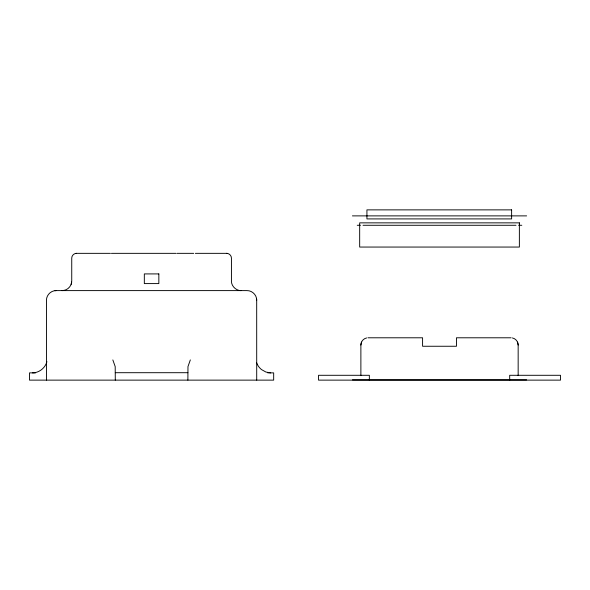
<?xml version="1.0" encoding="UTF-8"?>
<svg xmlns="http://www.w3.org/2000/svg" width="590" height="590" viewBox="0 0 590 590"><rect width="100%" height="100%" fill="white"/><g stroke="black" fill="none" stroke-linecap="round" stroke-linejoin="round"><path stroke-width="0.89" d="M360.881 375.631L360.881 345.047C360.829 341.713 363.359 338.594 366.633 337.945M360.881 345.047L361.508 342.104M62.171 290.605C67.282 290.656 71.892 286.062 71.737 280.929L71.737 258.184C71.685 255.595 73.993 253.294 76.575 253.346L110.455 253.346M71.678 282.094L71.139 284.365M46.934 361.677C45.209 367.976 39.102 372.91 32.502 372.873M190.334 359.915L187.974 366.589L187.878 380.13M187.878 372.703L115.293 372.703M256.709 380.13L256.687 300.288C256.879 295.081 252.144 290.464 246.974 290.605L56.19 290.605C50.998 290.472 46.345 295.089 46.455 300.288L46.463 380.13M64.376 290.332L62.061 290.605M76.575 253.346L75.896 253.39M54.988 290.678L56.19 290.605M367.909 337.79L422.58 337.79L422.58 346.256L456.454 346.256L456.454 337.79L511.132 337.79M239.946 290.538L240.978 290.605C236.354 290.789 231.169 286.165 231.435 280.929L231.435 258.184C231.487 255.595 229.178 253.294 226.597 253.346L195.379 253.346M352.414 215.881L526.627 215.881M357.252 225.277L360.431 225.277M363.027 225.277L516.007 225.277M518.61 225.277L521.789 225.277M111.414 253.346L176.027 253.346M176.985 253.346L193.734 253.346M35.629 372.873L29.5 372.873L29.5 380.13L273.671 380.13L273.671 372.873L267.772 372.873M352.414 379.849L526.627 379.849M270.67 372.873L265.928 372.047L261.599 369.635A17.39 15.06 90 0 1 258.162 365.896L256.598 362.813M226.597 253.346L227.275 253.39M512.408 337.945C515.682 338.594 518.204 341.713 518.16 345.047L518.16 375.631M112.838 359.93L115.198 366.596L115.293 380.13M517.533 342.104L518.16 345.047M256.65 299.115L256.68 300.288M509.686 380.13L509.686 375.292L560.5 375.292L560.5 380.13L318.541 380.13L318.541 375.292L369.347 375.292L369.347 380.13M511.619 209.87L366.928 209.87L366.928 218.912L511.619 218.912L511.619 209.87M519.37 222.858L359.671 222.858L359.671 247.055L519.37 247.055L519.37 222.858M158.843 273.915L144.329 273.915L144.329 283.591L158.843 283.591L158.843 273.915"/></g></svg>
